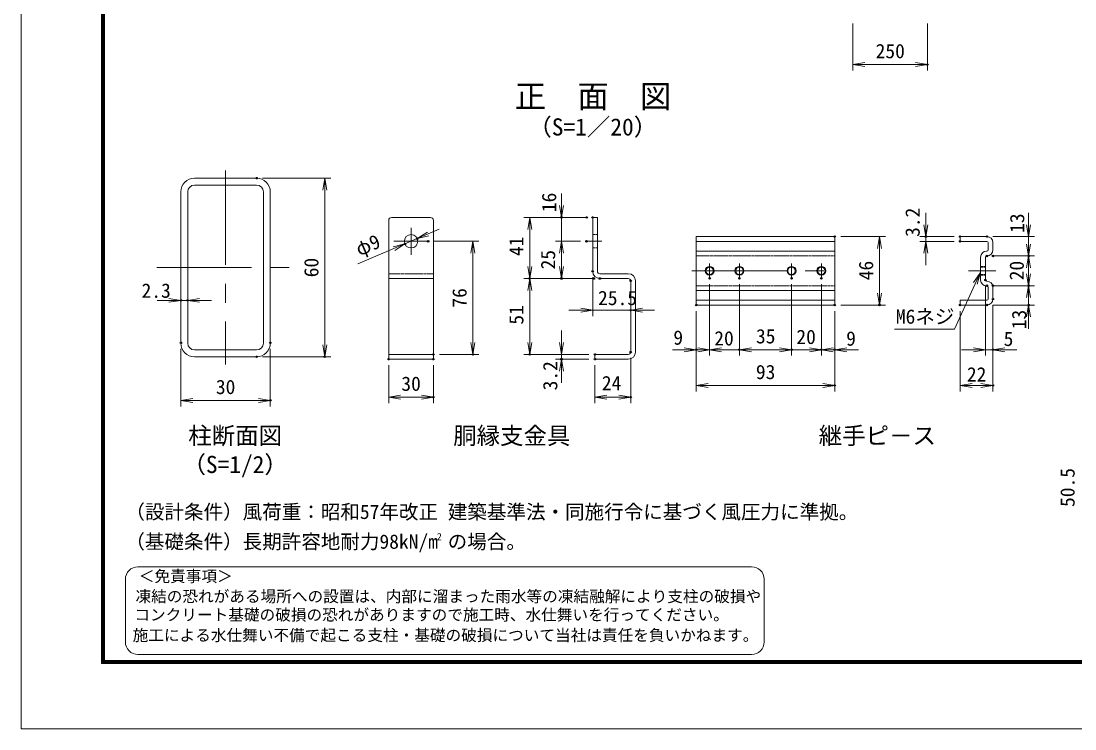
# Model space of a CAD drawing. Units: millimetres, scale not verified, with parts at other scales. Extents: x -4200 to 4200, y -2970 to 2970.
# Drawn here: x -4200 to -663, y -2970 to -592 of the extents above; entities that cross this region are included whole.
import ezdxf
from ezdxf.enums import TextEntityAlignment as Align

# ---------------------------------------------------------------- set-up
doc = ezdxf.new("R2010")
doc.units = ezdxf.units.MM
doc.header["$LTSCALE"] = 10
doc.header["$PDMODE"] = 32
doc.header["$PDSIZE"] = 5
doc.linetypes.add('USER1', pattern=[50.8, 31.75, -6.35, 6.35, -6.35])
doc.linetypes.add('USER2', pattern=[0.375, 0.25, -0.125])
for name, color, linetype, lineweight in [('0-0_D-STR1', 1, 'Continuous', 18), ('0-1_D-BMK', 2, 'USER1', 13), ('0-5_D-STR3', 3, 'Continuous', 13), ('0-6_D-STR-DIM', 7, 'Continuous', 13), ('0-7_0', 7, 'Continuous', 18), ('0-9_D-TTL-TXT', 7, 'Continuous', 18), ('0-A_D-STR-TXT', 7, 'Continuous', 13), ('0-B_D-TTL', 7, 'Continuous', 18)]:
    doc.layers.add(name, color=color, linetype=linetype, lineweight=lineweight)
doc.layers.add('0-8_Defpoints', color=253, linetype='Continuous')
doc.styles.add('ＭＳ ゴシック', font='')
doc.styles.get('ＭＳ ゴシック').set_extended_font_data('MS Gothic')

# ---------------------------------------------------------------- blocks, each defined once
blk = doc.blocks.new('_Open')
at = {"layer": '0-7_0'}
blk.add_line((-10, 1.667), (0, 0), dxfattribs=at)
blk.add_lwpolyline([(-10, -1.667), (0, 0), (-10, 0)], dxfattribs=at)

msp = doc.modelspace()

# ---------------------------------------------------------------- linework, layer by layer
at = {"layer": '0-0_D-STR1'}
for p, q in [((-3617.81, -1120.01), (-3409.81, -1120.01)), ((-3663.81, -1166.01), (-3663.81, -1674.01)), ((-3640.81, -1166.01), (-3640.81, -1674.01)), ((-3617.81, -1143.01), (-3409.81, -1143.01)), ((-3386.81, -1166.01), (-3386.81, -1674.01)), ((-3363.81, -1166.01), (-3363.81, -1674.01)), ((-3617.81, -1697.01), (-3409.81, -1697.01)), ((-3617.81, -1720.01), (-3409.81, -1720.01))]:
    msp.add_line(p, q, dxfattribs=at)
for centre, radius, start, end in [((-3617.81, -1166.01), 46, 90, 180), ((-3409.81, -1166.01), 46, 0, 90), ((-3617.81, -1166.01), 23, 90, 180), ((-3409.81, -1166.01), 23, 0, 90), ((-3617.81, -1674.01), 46, 180, 270), ((-3617.81, -1674.01), 23, 180, 270), ((-3409.81, -1674.01), 23, 270, 0), ((-3409.81, -1674.01), 46, 270, 0)]:
    msp.add_arc(centre, radius, start, end, dxfattribs=at)
at = {"layer": '0-1_D-BMK'}
for p, q in [((-3513.81, -1094.02), (-3513.81, -1746.01)), ((-2891.35, -1286.48), (-2891.35, -1377.59)), ((-2833.85, -1332.03), (-2948.85, -1332.03)), ((-2302.5, -1332.03), (-2251.57, -1332.03)), ((-1889.31, -1406.24), (-1889.31, -1456.24)), ((-1789.31, -1406.24), (-1789.31, -1456.24)), ((-1614.31, -1406.24), (-1614.31, -1456.24)), ((-1514.31, -1406.24), (-1514.31, -1456.24)), ((-3744.81, -1420.01), (-3282.81, -1420.01)), ((-1949.31, -1431.24), (-1454.31, -1431.24)), ((-1021.1, -1431.24), (-928.79, -1431.24))]:
    msp.add_line(p, q, dxfattribs=at)
at = {"layer": '0-5_D-STR3'}
for p, q in [((-2966.35, -1262.03), (-2966.35, -1728.03)), ((-2956.35, -1252.03), (-2826.35, -1252.03)), ((-2816.35, -1262.03), (-2816.35, -1728.03)), ((-2281.81, -1252.03), (-2281.81, -1433.03)), ((-2281.81, -1252.03), (-2265.81, -1252.03)), ((-2265.81, -1252.03), (-2265.81, -1433.03)), ((-1934.31, -1316.24), (-1934.31, -1546.24)), ((-1934.31, -1316.24), (-1469.31, -1316.24)), ((-1934.31, -1332.24), (-1469.31, -1332.24)), ((-1469.31, -1316.24), (-1469.31, -1546.24)), ((-1048.73, -1316.24), (-1048.73, -1332.24)), ((-1048.73, -1316.24), (-958.73, -1316.24)), ((-1048.73, -1332.24), (-958.73, -1332.24)), ((-954.73, -1336.24), (-954.73, -1361.24)), ((-938.73, -1336.24), (-938.73, -1361.24)), ((-1469.31, -1365.24), (-1934.31, -1365.24)), ((-959.73, -1365.24), (-958.73, -1365.24)), ((-979.73, -1385.24), (-979.73, -1462.24)), ((-963.73, -1385.24), (-963.73, -1462.24)), ((-959.73, -1381.24), (-958.73, -1381.24)), ((-2257.81, -1441.03), (-2162.31, -1441.03)), ((-2966.35, -1457.03), (-2816.35, -1457.03)), ((-2257.81, -1457.03), (-2162.31, -1457.03)), ((-2154.31, -1465.03), (-2154.31, -1704.03)), ((-2138.31, -1465.03), (-2138.31, -1704.03)), ((-959.73, -1466.24), (-958.73, -1466.24)), ((-959.73, -1482.24), (-958.73, -1482.24)), ((-1469.31, -1497.24), (-1934.31, -1497.24)), ((-954.73, -1486.24), (-954.73, -1526.24)), ((-938.73, -1486.24), (-938.73, -1526.24)), ((-1934.31, -1530.24), (-1469.31, -1530.24)), ((-1934.31, -1546.24), (-1469.31, -1546.24)), ((-1048.73, -1530.24), (-958.73, -1530.24)), ((-1048.73, -1530.24), (-1048.73, -1546.24)), ((-1048.73, -1546.24), (-958.73, -1546.24)), ((-2966.35, -1712.03), (-2816.35, -1712.03)), ((-2966.35, -1728.03), (-2816.35, -1728.03)), ((-2274.31, -1712.03), (-2162.31, -1712.03)), ((-2274.31, -1712.03), (-2274.31, -1728.03)), ((-2274.31, -1728.03), (-2162.31, -1728.03))]:
    msp.add_line(p, q, dxfattribs=at)
at = {"layer": '0-5_D-STR3', "linetype": 'USER2'}
for p, q in [((-2281.81, -1309.53), (-2265.81, -1309.53)), ((-2281.81, -1354.53), (-2265.81, -1354.53)), ((-1469.31, -1381.24), (-1934.31, -1381.24)), ((-2966.35, -1441.03), (-2816.35, -1441.03)), ((-979.73, -1416.24), (-963.73, -1416.24)), ((-979.73, -1418.95), (-963.73, -1418.95)), ((-979.73, -1443.54), (-963.73, -1443.54)), ((-979.73, -1446.24), (-963.73, -1446.24)), ((-1469.31, -1481.24), (-1934.31, -1481.24))]:
    msp.add_line(p, q, dxfattribs=at)
at = {"layer": '0-5_D-STR3'}
for centre, radius in [((-2891.35, -1332.03), 22.5), ((-1889.31, -1431.24), 15), ((-1889.31, -1431.24), 12.29), ((-1789.31, -1431.24), 15), ((-1789.31, -1431.24), 12.29), ((-1614.31, -1431.24), 15), ((-1614.31, -1431.24), 12.29), ((-1514.31, -1431.24), 15), ((-1514.31, -1431.24), 12.29)]:
    msp.add_circle(centre, radius, dxfattribs=at)
for centre, radius, start, end in [((-2956.35, -1262.03), 10, 90, 180), ((-2826.35, -1262.03), 10, 0, 90), ((-958.73, -1336.24), 20, 0, 90), ((-958.73, -1336.24), 4, 0, 90), ((-959.73, -1385.24), 20, 90, 180), ((-958.73, -1361.24), 4, 270, 0), ((-958.73, -1361.24), 20, 270, 0), ((-959.73, -1385.24), 4, 90, 180), ((-2257.81, -1433.03), 24, 180, 270), ((-2257.81, -1433.03), 8, 180, 270), ((-2162.31, -1465.03), 24, 0, 90), ((-2162.31, -1465.03), 8, 0, 90), ((-959.73, -1462.24), 20, 180, 270), ((-959.73, -1462.24), 4, 180, 270), ((-958.73, -1486.24), 20, 0, 90), ((-958.73, -1486.24), 4, 0, 90), ((-958.73, -1526.24), 4, 270, 0), ((-958.73, -1526.24), 20, 270, 0), ((-2162.31, -1704.03), 8, 270, 0), ((-2162.31, -1704.03), 24, 270, 0)]:
    msp.add_arc(centre, radius, start, end, dxfattribs=at)
at = {"layer": '0-6_D-STR-DIM'}
for p, q in [((-1408.28, -601.1), (-1408.28, -758.41)), ((-1158.28, -601.1), (-1158.28, -758.41)), ((-1408.28, -738.41), (-1158.28, -738.41)), ((-3389.81, -1120.01), (-3160.94, -1120.01)), ((-3180.94, -1120.01), (-3180.94, -1720.01)), ((-2386.55, -1212.03), (-2386.55, -1172.03)), ((-1163.73, -1276.24), (-1163.73, -1236.24)), ((-818.73, -1276.24), (-818.73, -1236.24)), ((-2321.81, -1252.03), (-2513.02, -1252.03)), ((-2493.02, -1252.03), (-2493.02, -1457.03)), ((-2301.81, -1252.03), (-2406.55, -1252.03)), ((-2386.55, -1332.03), (-2386.55, -1252.03)), ((-2833.84, -1307.55), (-2797.04, -1291.88)), ((-818.73, -1341.24), (-818.73, -1301.24)), ((-2912.05, -1340.85), (-2870.65, -1323.22)), ((-2813.85, -1332.03), (-2663.72, -1332.03)), ((-2683.72, -1332.03), (-2683.72, -1712.03)), ((-2322.5, -1332.03), (-2406.55, -1332.03)), ((-2322.5, -1332.03), (-2406.55, -1332.03)), ((-2386.55, -1332.03), (-2386.55, -1457.03)), ((-1449.31, -1316.24), (-1299.31, -1316.24)), ((-1319.31, -1316.24), (-1319.31, -1546.24)), ((-1068.73, -1316.24), (-1183.73, -1316.24)), ((-1068.73, -1332.24), (-1183.73, -1332.24)), ((-1163.73, -1332.24), (-1163.73, -1316.24)), ((-938.73, -1316.24), (-798.73, -1316.24)), ((-818.73, -1316.24), (-818.73, -1381.24)), ((-3070.21, -1408.18), (-2948.86, -1356.51)), ((-2386.55, -1372.03), (-2386.55, -1412.03)), ((-1163.73, -1372.24), (-1163.73, -1412.24)), ((-938.73, -1381.24), (-798.73, -1381.24)), ((-918.73, -1381.24), (-798.73, -1381.24)), ((-818.73, -1381.24), (-818.73, -1481.24)), ((-818.73, -1441.24), (-818.73, -1401.24)), ((-818.73, -1421.24), (-818.73, -1461.24)), ((-2277.81, -1457.03), (-2513.02, -1457.03)), ((-2297.81, -1457.03), (-2513.02, -1457.03)), ((-2493.02, -1457.03), (-2493.02, -1712.03)), ((-2277.81, -1457.03), (-2406.55, -1457.03)), ((-2281.81, -1453.03), (-2281.81, -1583.54)), ((-2154.31, -1485.03), (-2154.31, -1583.54)), ((-1889.31, -1476.24), (-1889.31, -1716.24)), ((-1889.31, -1476.24), (-1889.31, -1716.24)), ((-1789.31, -1476.24), (-1789.31, -1716.24)), ((-1789.31, -1476.24), (-1789.31, -1716.24)), ((-1614.31, -1476.24), (-1614.31, -1716.24)), ((-1614.31, -1476.24), (-1614.31, -1716.24)), ((-1514.31, -1476.24), (-1514.31, -1716.24)), ((-1514.31, -1476.24), (-1514.31, -1716.24)), ((-963.73, -1482.24), (-963.73, -1716.24)), ((-938.73, -1481.24), (-798.73, -1481.24)), ((-918.73, -1481.24), (-798.73, -1481.24)), ((-818.73, -1481.24), (-818.73, -1546.24)), ((-3703.81, -1530.39), (-3743.81, -1530.39)), ((-3640.81, -1530.39), (-3663.81, -1530.39)), ((-3600.81, -1530.39), (-3560.81, -1530.39)), ((-1449.31, -1546.24), (-1299.31, -1546.24)), ((-938.73, -1546.24), (-798.73, -1546.24)), ((-938.73, -1546.24), (-938.73, -1716.24)), ((-938.73, -1546.24), (-938.73, -1836.24)), ((-818.73, -1521.24), (-818.73, -1561.24)), ((-2321.81, -1563.54), (-2361.81, -1563.54)), ((-2281.81, -1563.54), (-2154.31, -1563.54)), ((-2114.31, -1563.54), (-2074.31, -1563.54)), ((-1934.31, -1566.24), (-1934.31, -1716.24)), ((-1934.31, -1566.24), (-1934.31, -1836.24)), ((-1469.31, -1566.24), (-1469.31, -1716.24)), ((-1469.31, -1566.24), (-1469.31, -1836.24)), ((-1048.73, -1566.24), (-1048.73, -1836.24)), ((-818.73, -1586.24), (-818.73, -1626.24)), ((-2386.55, -1672.03), (-2386.55, -1632.03)), ((-3663.81, -1693.22), (-3663.81, -1886.52)), ((-3363.81, -1693.22), (-3363.81, -1886.52)), ((-1974.31, -1696.24), (-2014.31, -1696.24)), ((-1929.31, -1696.24), (-1969.31, -1696.24)), ((-1889.31, -1696.24), (-1934.31, -1696.24)), ((-1889.31, -1696.24), (-1789.31, -1696.24)), ((-1849.31, -1696.24), (-1809.31, -1696.24)), ((-1789.31, -1696.24), (-1614.31, -1696.24)), ((-1749.31, -1696.24), (-1709.31, -1696.24)), ((-1654.31, -1696.24), (-1694.31, -1696.24)), ((-1614.31, -1696.24), (-1514.31, -1696.24)), ((-1554.31, -1696.24), (-1594.31, -1696.24)), ((-1514.31, -1696.24), (-1469.31, -1696.24)), ((-1474.31, -1696.24), (-1434.31, -1696.24)), ((-1429.31, -1696.24), (-1389.31, -1696.24)), ((-1003.73, -1696.24), (-1043.73, -1696.24)), ((-963.73, -1696.24), (-938.73, -1696.24)), ((-898.73, -1696.24), (-858.73, -1696.24)), ((-3389.81, -1720.01), (-3160.94, -1720.01)), ((-2796.35, -1712.03), (-2663.72, -1712.03)), ((-2294.31, -1712.03), (-2513.02, -1712.03)), ((-2294.31, -1712.03), (-2406.55, -1712.03)), ((-2294.31, -1728.03), (-2406.55, -1728.03)), ((-2386.55, -1712.03), (-2386.55, -1728.03)), ((-2154.31, -1724.03), (-2154.31, -1875.59)), ((-2966.35, -1748.03), (-2966.35, -1875.59)), ((-2816.35, -1748.03), (-2816.35, -1875.59)), ((-2386.55, -1768.03), (-2386.55, -1808.03)), ((-2274.31, -1748.03), (-2274.31, -1875.59)), ((-1934.31, -1816.24), (-1469.31, -1816.24)), ((-1048.73, -1816.24), (-938.73, -1816.24)), ((-3663.81, -1866.52), (-3363.81, -1866.52)), ((-2966.35, -1855.59), (-2816.35, -1855.59)), ((-2274.31, -1855.59), (-2154.31, -1855.59))]:
    msp.add_line(p, q, dxfattribs=at)
at = {"layer": '0-8_Defpoints'}
for p in [(-1158.28, -738.41), (-3409.81, -1120.01), (-2386.55, -1252.03), (-2301.81, -1252.03), (-2281.81, -1252.03), (-2912.05, -1340.85), (-2870.65, -1323.22), (-2833.85, -1332.03), (-2302.5, -1332.03), (-1469.31, -1316.24), (-1163.73, -1316.24), (-1048.73, -1316.24), (-1048.73, -1332.24), (-958.73, -1316.24), (-958.73, -1381.24), (-938.73, -1381.24), (-818.73, -1381.24), (-2281.81, -1433.03), (-2493.02, -1457.03), (-2386.55, -1457.03), (-2277.81, -1457.03), (-2257.81, -1457.03), (-2154.31, -1465.03), (-1889.31, -1456.24), (-1789.31, -1456.24), (-1614.31, -1456.24), (-1514.31, -1456.24), (-963.73, -1462.24), (-958.73, -1481.24), (-938.73, -1481.24), (-818.73, -1481.24), (-3663.81, -1530.39), (-3640.81, -1530.39), (-1934.31, -1546.24), (-1469.31, -1546.24), (-1469.31, -1546.24), (-1319.31, -1546.24), (-1048.73, -1546.24), (-958.73, -1546.24), (-938.73, -1526.24), (-818.73, -1546.24), (-2154.31, -1563.54), (-3663.81, -1673.22), (-3363.81, -1673.22), (-1934.31, -1696.24), (-1789.31, -1696.24), (-1614.31, -1696.24), (-1514.31, -1696.24), (-1469.31, -1696.24), (-938.73, -1696.24), (-3409.81, -1720.01), (-3180.94, -1720.01), (-2966.35, -1728.03), (-2816.35, -1712.03), (-2816.35, -1728.03), (-2683.72, -1712.03), (-2493.02, -1712.03), (-2386.55, -1728.03), (-2274.31, -1712.03), (-2274.31, -1728.03), (-2274.31, -1728.03), (-2154.31, -1704.03), (-1469.31, -1816.24), (-938.73, -1816.24), (-3363.81, -1866.52), (-2816.35, -1855.59), (-2154.31, -1855.59)]:
    msp.add_point(p, dxfattribs=at)
at = {"layer": '0-9_D-TTL-TXT', "color": 2}
for p, q in [((-1748.38, -2425.24), (-3808.03, -2425.24)), ((-3850.15, -2467.35), (-3850.15, -2677.9)), ((-1706.27, -2677.9), (-1706.27, -2467.35)), ((-3808.03, -2720.01), (-1748.38, -2720.01))]:
    msp.add_line(p, q, dxfattribs=at)
for centre, start, end in [((-3808.03, -2467.35), 90, 180), ((-1748.38, -2467.35), 0, 90), ((-3808.03, -2677.9), 180, 270), ((-1748.38, -2677.9), 270, 0)]:
    msp.add_arc(centre, 42.11, start, end, dxfattribs=at)
at = {"layer": '0-A_D-STR-TXT'}
msp.add_lwpolyline([(-1268.96, -1627.29), (-1067.09, -1627.29), (-981.66, -1438.53)], dxfattribs=at)
at = {"layer": '0-B_D-TTL'}
for points in [[(-4200.15, -2970.01), (4199.85, -2970.01), (4199.85, 2969.99), (-4200.15, 2969.99)], [(-3930.15, 2749.99), (3929.86, 2749.99), (3929.86, -2750.01), (-3930.15, -2750.01)], [(-3927.65, 2747.49), (3927.36, 2747.49), (3927.36, -2747.51), (-3927.65, -2747.51)], [(-3925.15, 2744.99), (3924.86, 2744.99), (3924.86, -2745.01), (-3925.15, -2745.01)], [(-3922.65, 2742.49), (3922.36, 2742.49), (3922.36, -2742.51), (-3922.65, -2742.51)], [(-3920.15, 2739.99), (3919.86, 2739.99), (3919.86, -2740.01), (-3920.15, -2740.01)]]:
    msp.add_lwpolyline(points, close=True, dxfattribs=at)

# ---------------------------------------------------------------- block references
at = {"layer": '0-6_D-STR-DIM', "xscale": 4, "yscale": 4}
for p, rotation in [((-1408.28, -738.41), 180), ((-3180.94, -1120.01), 90), ((-2386.55, -1252.03), 270), ((-2493.02, -1252.03), 90), ((-2870.65, -1323.22), 203.06027), ((-1163.73, -1316.24), 270), ((-818.73, -1316.24), 270), ((-2912.05, -1340.85), 23.06027), ((-2683.72, -1332.03), 90), ((-2386.55, -1332.03), 90), ((-2386.55, -1332.03), 90), ((-1319.31, -1316.24), 90), ((-1163.73, -1332.24), 90), ((-818.73, -1381.24), 270), ((-818.73, -1381.24), 90), ((-2493.02, -1457.03), 270), ((-2386.55, -1457.03), 270), ((-818.73, -1481.24), 270), ((-2493.02, -1457.03), 90), ((-818.73, -1481.24), 90), ((-1319.31, -1546.24), 270), ((-3640.81, -1530.39), 180), ((-818.73, -1546.24), 90), ((-2154.31, -1563.54), 180), ((-3180.94, -1720.01), 270), ((-2683.72, -1712.03), 270), ((-2493.02, -1712.03), 270), ((-2386.55, -1712.03), 270), ((-1889.31, -1696.24), 180), ((-1789.31, -1696.24), 180), ((-1789.31, -1696.24), 180), ((-1514.31, -1696.24), 180), ((-1469.31, -1696.24), 180), ((-938.73, -1696.24), 180), ((-2386.55, -1728.03), 90), ((-1934.31, -1816.24), 180), ((-1048.73, -1816.24), 180), ((-3663.81, -1866.52), 180), ((-2966.35, -1855.59), 180), ((-2274.31, -1855.59), 180)]:
    msp.add_blockref('_Open', p, dxfattribs=dict(at, rotation=rotation))
for p in [(-1158.28, -738.41), (-3663.81, -1530.39), (-2281.81, -1563.54), (-1934.31, -1696.24), (-1889.31, -1696.24), (-1614.31, -1696.24), (-1614.31, -1696.24), (-1514.31, -1696.24), (-963.73, -1696.24), (-1469.31, -1816.24), (-938.73, -1816.24), (-3363.81, -1866.52), (-2816.35, -1855.59), (-2154.31, -1855.59)]:
    msp.add_blockref('_Open', p, dxfattribs=at)
at = {"layer": '0-A_D-STR-TXT', "xscale": 4, "yscale": 4, "rotation": 65.64729}
msp.add_blockref('_Open', (-980.83, -1436.71), dxfattribs=at)

# ---------------------------------------------------------------- texts
at = {"layer": '0-6_D-STR-DIM', "style": 'ＭＳ ゴシック'}
for s, p in [('250', (-1332.29, -731.66)), ('2.3', (-3795.8, -1536.19)), ('25.5', (-2263.8, -1560.92)), ('9', (-2011.07, -1693.85)), ('20', (-1873.8, -1696.36)), ('35', (-1733.8, -1689.49)), ('20', (-1598.3, -1691.64)), ('9', (-1431.15, -1697.1)), ('5', (-902.6, -1698.22)), ('93', (-1734.05, -1809.49)), ('22', (-1025.97, -1817.49)), ('30', (-3546.44, -1859.77)), ('30', (-2923.98, -1848.84)), ('24', (-2251.08, -1846.78))]:
    msp.add_text(s, height=48.09, dxfattribs=at).set_placement(p, align=Align.BOTTOM_LEFT)
for s, rotation, p in [('16', 90, (-2389.85, -1234.16)), ('3.2', 90, (-1169.88, -1317.32)), ('13', 90, (-818.96, -1303.91)), ('φ9', 23.06, (-3059.32, -1396.2)), ('41', 90, (-2499.77, -1381.71)), ('25', 90, (-2393.3, -1426.64)), ('60', 90, (-3187.69, -1453.02)), ('46', 90, (-1326.06, -1462.98)), ('20', 90, (-820.42, -1463.14)), ('76', 90, (-2690.46, -1554.78)), ('51', 90, (-2499.77, -1612.09)), ('13', 90, (-812.41, -1627.56)), ('3.2', 90, (-2386.06, -1832.72)), ('50.5', 90, (-649.94, -2224.42))]:
    msp.add_text(s, height=48.09, rotation=rotation, dxfattribs=at).set_placement(p, align=Align.BOTTOM_LEFT)
at = {"layer": '0-9_D-TTL-TXT', "style": 'ＭＳ ゴシック'}
for s, height, p in [('正\u3000面\u3000図', 76.98, (-2543.17, -906.66)), ('（S=1／20）', 57.7, (-2497.69, -994.12)), ('柱断面図', 57.7, (-3639.06, -2031.12)), ('胴縁支金具', 57.7, (-2750, -2031.12)), ('継手ピ－ス', 57.7, (-1523.27, -2031.12)), ('（S=1/2）', 57.7, (-3658.56, -2127.76)), ('（設計条件）風荷重：昭和57年改正 建築基準法・同施行令に基づく風圧力に準拠。', 48.09, (-3850.15, -2279.27)), ('（基礎条件）長期許容地耐力98kN/m の場合。', 48.09, (-3850.15, -2379.27)), ('2', 24.05, (-2804.67, -2343.45)), ('＜免責事項＞ \u3000\u3000', 38.49, (-3804.91, -2487.72)), ('凍結の恐れがある場所への設置は、内部に溜まった雨水等の凍結融解により支柱の破損や', 38.49, (-3816.3, -2555.51)), ('コンクリート基礎の破損の恐れがありますので施工時、水仕舞いを行ってください。', 38.49, (-3819.77, -2617.35)), ('施工による水仕舞い不備で起こる支柱・基礎の破損について当社は責任を負いかねます。 ', 38.49, (-3825.65, -2685.98))]:
    msp.add_text(s, height=height, dxfattribs=at).set_placement(p, align=Align.BOTTOM_LEFT)
at = {"layer": '0-A_D-STR-TXT', "style": 'ＭＳ ゴシック'}
msp.add_text('M6ネジ', height=48.09, dxfattribs=at).set_placement((-1264.48, -1623.33), align=Align.BOTTOM_LEFT)

doc.saveas('drawing.dxf')
